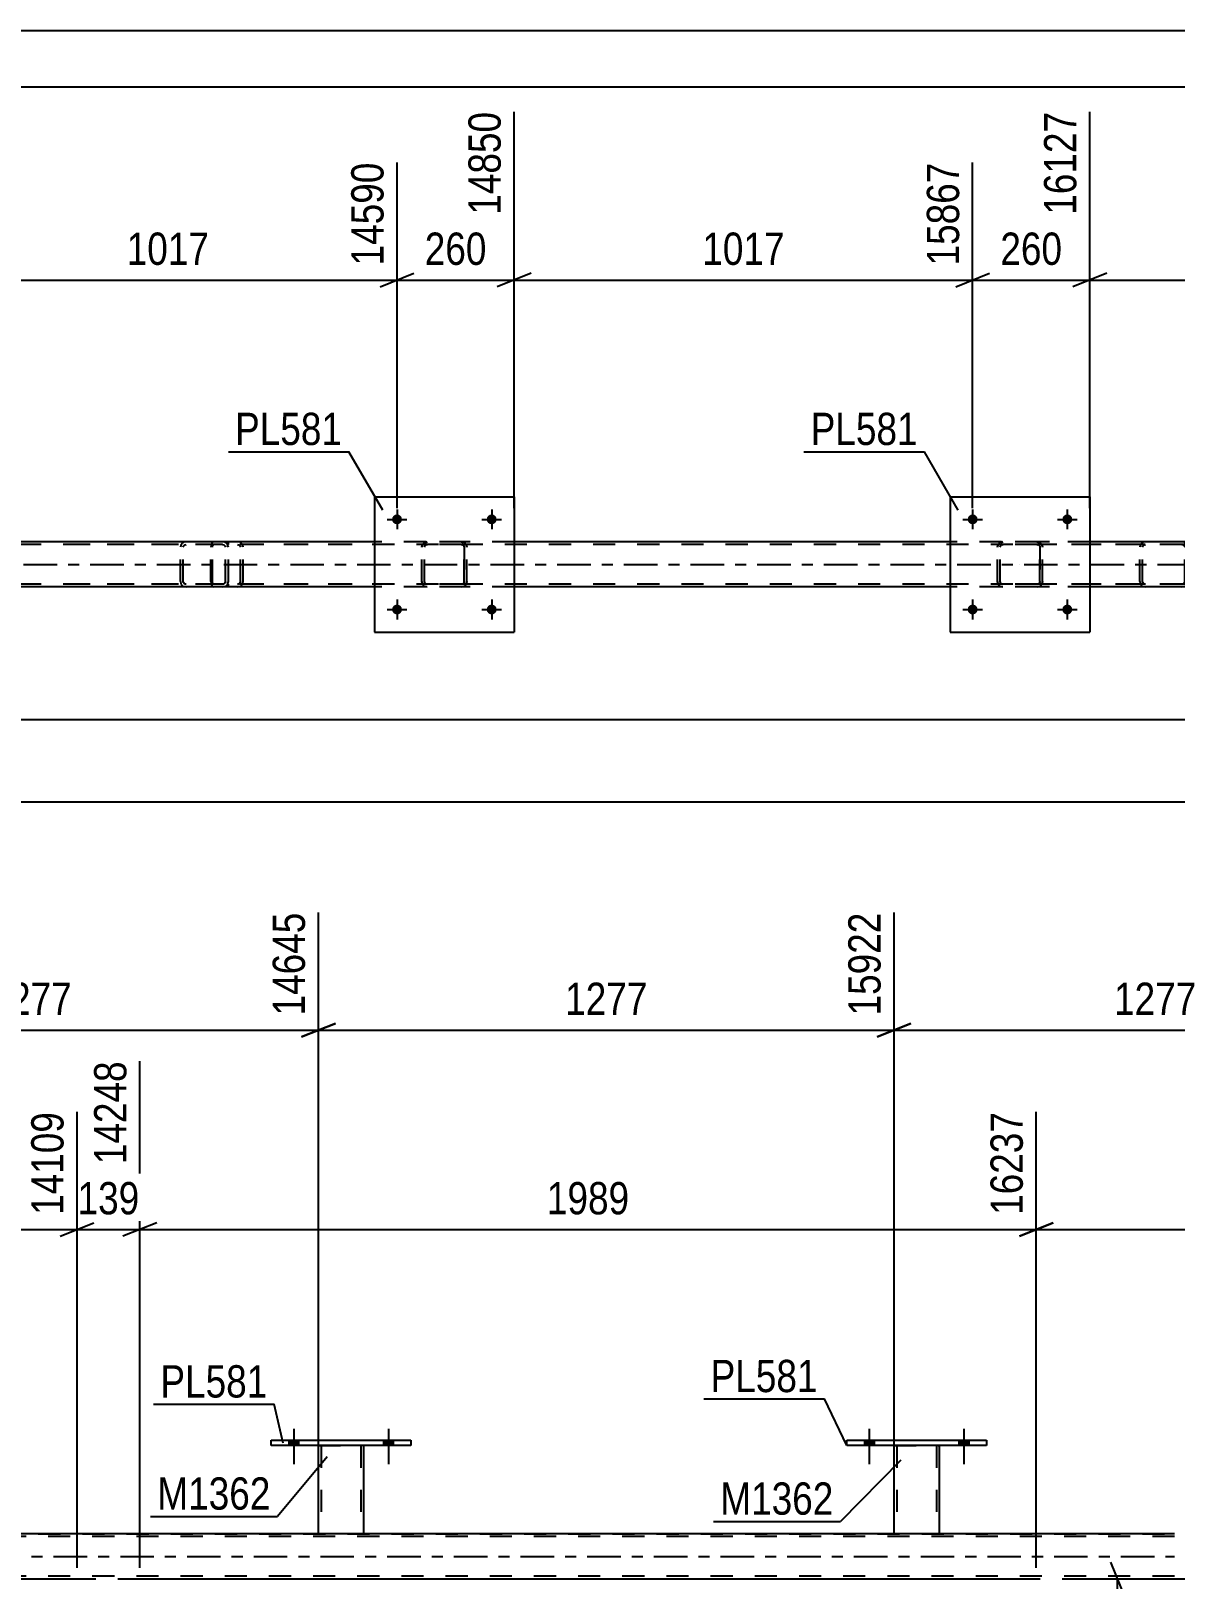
# Model space of a CAD drawing. Header units: millimetres. Extents: x 0 to 841, y 0 to 594.
# Drawn here: x 642.8 to 744.3, y 456.6 to 594 of the extents above; entities that cross this region are included whole.
import ezdxf

# ---------------------------------------------------------------- set-up
doc = ezdxf.new("R2010")
doc.units = ezdxf.units.MM
doc.linetypes.add('DXK_LINE_DOT2', pattern=[3.9198, 1.9599, -1.9599])
doc.linetypes.add('DXK_LINE_DOT3', pattern=[5.9187, 2.979, -0.9799, 0.9799, -0.9799])
doc.styles.add('Arial Narrow', font='ARIALN.TTF', dxfattribs={"height": 0.2})

# ---------------------------------------------------------------- blocks, each defined once
blk = doc.blocks.new('Unknown-248143587-1133')
at = {"color": 5, "linetype": 'Continuous'}
for p, q in [((841, 594), (0, 594)), ((836, 589), (5, 589))]:
    blk.add_line(p, q, dxfattribs=at)
blk = doc.blocks.new('Part-248143587-7575 - 5137')
at = {"color": 7, "linetype": 'DXK_LINE_DOT2'}
for p, q in [((728.56, 548.17), (728.6, 548.35)), ((728.6, 548.35), (728.56, 548.17)), ((728.8, 548.17), (728.82, 548.26)), ((728.82, 548.26), (728.87, 548.34)), ((728.86, 548.61), (729.04, 548.65)), ((729.04, 548.65), (728.86, 548.61)), ((728.87, 548.34), (728.95, 548.39)), ((728.95, 548.39), (729.04, 548.41)), ((732.08, 548.65), (729.04, 548.65)), ((732.08, 548.41), (729.04, 548.41)), ((732.08, 548.65), (732.27, 548.61)), ((732.27, 548.61), (732.08, 548.65)), ((732.08, 548.41), (732.18, 548.39)), ((732.18, 548.39), (732.25, 548.34)), ((732.25, 548.34), (732.31, 548.26)), ((732.31, 548.26), (732.32, 548.17)), ((732.53, 548.35), (732.56, 548.17)), ((732.56, 548.17), (732.53, 548.35)), ((728.56, 545.13), (728.56, 548.17)), ((728.56, 545.13), (728.56, 548.17)), ((728.8, 545.13), (728.8, 548.17)), ((728.8, 545.13), (728.8, 548.17)), ((732.32, 545.13), (732.32, 548.17)), ((732.32, 548.17), (732.32, 545.13)), ((732.56, 545.13), (732.56, 548.17)), ((732.56, 545.13), (732.56, 548.17)), ((728.6, 544.95), (728.56, 545.13)), ((728.56, 545.13), (728.6, 544.95)), ((728.82, 545.04), (728.8, 545.13)), ((728.87, 544.96), (728.82, 545.04)), ((729.04, 544.65), (728.86, 544.69)), ((728.86, 544.69), (729.04, 544.65)), ((728.95, 544.91), (728.87, 544.96)), ((729.04, 544.89), (728.95, 544.91)), ((732.08, 544.89), (729.04, 544.89)), ((732.08, 544.65), (729.04, 544.65)), ((732.18, 544.91), (732.08, 544.89)), ((732.27, 544.69), (732.08, 544.65)), ((732.08, 544.65), (732.27, 544.69)), ((732.25, 544.96), (732.18, 544.91)), ((732.31, 545.04), (732.25, 544.96)), ((732.32, 545.13), (732.31, 545.04)), ((732.56, 545.13), (732.53, 544.95)), ((732.53, 544.95), (732.56, 545.13))]:
    blk.add_line(p, q, dxfattribs=at)
at = {"color": 7, "linetype": 'DXK_LINE_DOT3'}
blk.add_line((730.56, 546.65), (730.56, 546.65), dxfattribs=at)
at = {"color": 7, "linetype": 'DXK_LINE_DOT2'}
for centre, start, end in [((729.04, 548.17), 112.5, 157.5), ((729.04, 548.17), 112.5, 157.5), ((732.08, 548.17), 22.5, 67.5), ((732.08, 548.17), 22.5, 67.5), ((729.04, 545.13), 202.5, 247.5), ((729.04, 545.13), 202.5, 247.5), ((732.08, 545.13), 292.5, 337.5), ((732.08, 545.13), 292.5, 337.5)]:
    blk.add_arc(centre, 0.48, start, end, dxfattribs=at)
blk = doc.blocks.new('Part-248143587-5163 - 5137')
at = {"color": 7, "linetype": 'DXK_LINE_DOT2'}
for p, q in [((753.44, 548.41), (91.7, 548.41)), ((685.68, 548.65), (673.28, 548.65)), ((736.76, 548.65), (724.36, 548.65)), ((753.44, 544.89), (91.7, 544.89)), ((685.68, 544.65), (673.28, 544.65)), ((736.76, 544.65), (724.36, 544.65))]:
    blk.add_line(p, q, dxfattribs=at)
at = {"color": 2, "linetype": 'Continuous'}
for p, q in [((673.28, 548.65), (634.6, 548.65)), ((724.36, 548.65), (685.68, 548.65)), ((753.44, 548.65), (736.76, 548.65)), ((673.28, 544.65), (634.6, 544.65)), ((724.36, 544.65), (685.68, 544.65)), ((753.44, 544.65), (736.76, 544.65))]:
    blk.add_line(p, q, dxfattribs=at)
at = {"color": 7, "linetype": 'DXK_LINE_DOT3'}
blk.add_line((91.7, 546.65), (753.44, 546.65), dxfattribs=at)
blk = doc.blocks.new('Part-248143587-7574 - 5137')
at = {"color": 2, "linetype": 'Continuous'}
for p, q in [((673.28, 552.65), (673.28, 540.65)), ((673.28, 552.65), (685.68, 552.65)), ((685.68, 552.65), (685.68, 540.65)), ((673.28, 540.65), (685.68, 540.65))]:
    blk.add_line(p, q, dxfattribs=at)
blk = doc.blocks.new('Part-248143587-5208 - 5137')
at = {"color": 7, "linetype": 'DXK_LINE_DOT2'}
for p, q in [((658.78, 548.36), (658.76, 548.17)), ((658.84, 548.51), (658.78, 548.36)), ((658.93, 548.62), (658.84, 548.51)), ((658.9, 548.17), (658.91, 548.26)), ((658.91, 548.26), (658.94, 548.34)), ((659.03, 548.65), (658.93, 548.62)), ((658.94, 548.34), (658.98, 548.39)), ((658.98, 548.39), (659.03, 548.41)), ((671.31, 548.65), (659.03, 548.65)), ((671.31, 548.41), (659.03, 548.41)), ((660.31, 548.41), (660.31, 548.65)), ((661.32, 548.62), (661.12, 548.65)), ((661.12, 548.41), (661.22, 548.39)), ((661.22, 548.39), (661.3, 548.34)), ((661.3, 548.34), (661.36, 548.26)), ((661.36, 548.26), (661.38, 548.17)), ((661.59, 548.34), (661.59, 548.36)), ((661.63, 548.17), (661.59, 548.34)), ((658.76, 545.13), (658.76, 548.17)), ((658.9, 545.13), (658.9, 548.17)), ((661.38, 545.13), (661.38, 548.17)), ((661.63, 545.13), (661.63, 548.17)), ((658.76, 545.13), (658.78, 544.95)), ((658.78, 544.95), (658.84, 544.79)), ((658.84, 544.79), (658.93, 544.69)), ((658.91, 545.04), (658.9, 545.13)), ((658.94, 544.96), (658.91, 545.04)), ((658.93, 544.69), (659.03, 544.65)), ((658.98, 544.91), (658.94, 544.96)), ((659.03, 544.89), (658.98, 544.91)), ((671.31, 544.89), (659.03, 544.89)), ((671.31, 544.65), (659.03, 544.65)), ((660.31, 544.65), (660.31, 544.89)), ((661.22, 544.91), (661.12, 544.89)), ((661.12, 544.65), (661.32, 544.69)), ((661.3, 544.96), (661.22, 544.91)), ((661.36, 545.04), (661.3, 544.96)), ((661.38, 545.13), (661.36, 545.04)), ((661.59, 544.95), (661.63, 545.13))]:
    blk.add_line(p, q, dxfattribs=at)
for centre, start, end in [((661.14, 548.16), 23.8494, 68.8059), ((661.14, 545.15), 291.1941, 336.1506)]:
    blk.add_arc(centre, 0.492, start, end, dxfattribs=at)
blk = doc.blocks.new('Part-248143587-5213 - 5137')
at = {"color": 7, "linetype": 'DXK_LINE_DOT2'}
for p, q in [((744.93, 548.65), (729.8, 548.65)), ((744.93, 548.41), (729.8, 548.41)), ((741.22, 548.34), (741.19, 548.17)), ((741.23, 548.36), (741.22, 548.34)), ((741.44, 548.17), (741.46, 548.26)), ((741.46, 548.26), (741.52, 548.34)), ((741.7, 548.65), (741.5, 548.62)), ((741.52, 548.34), (741.6, 548.39)), ((741.6, 548.39), (741.7, 548.41)), ((745.13, 548.62), (744.93, 548.65)), ((744.93, 548.41), (745.03, 548.39)), ((745.03, 548.39), (745.11, 548.34)), ((745.11, 548.34), (745.17, 548.26)), ((745.17, 548.26), (745.19, 548.17)), ((745.41, 548.34), (745.4, 548.36)), ((745.44, 548.17), (745.41, 548.34)), ((741.19, 545.13), (741.19, 548.17)), ((741.44, 545.13), (741.44, 548.17)), ((745.19, 545.13), (745.19, 548.17)), ((745.44, 545.13), (745.44, 548.17)), ((744.93, 544.89), (729.8, 544.89)), ((744.93, 544.65), (729.8, 544.65)), ((741.19, 545.13), (741.23, 544.95)), ((741.46, 545.04), (741.44, 545.13)), ((741.52, 544.96), (741.46, 545.04)), ((741.5, 544.69), (741.7, 544.65)), ((741.6, 544.91), (741.52, 544.96)), ((741.7, 544.89), (741.6, 544.91)), ((745.03, 544.91), (744.93, 544.89)), ((744.93, 544.65), (745.13, 544.69)), ((745.11, 544.96), (745.03, 544.91)), ((745.17, 545.04), (745.11, 544.96)), ((745.19, 545.13), (745.17, 545.04)), ((745.4, 544.95), (745.44, 545.13))]:
    blk.add_line(p, q, dxfattribs=at)
for centre, start, end in [((741.68, 548.15), 110.7583, 155.68), ((744.95, 548.15), 24.32, 69.2417), ((741.68, 545.15), 204.32, 249.2417), ((744.95, 545.15), 290.7583, 335.68)]:
    blk.add_arc(centre, 0.496, start, end, dxfattribs=at)
blk = doc.blocks.new('Part-248143587-5220 - 5137')
at = {"color": 7, "linetype": 'DXK_LINE_DOT2'}
for p, q in [((659.8, 548.65), (644.66, 548.65)), ((659.8, 548.41), (644.66, 548.41)), ((656.09, 548.34), (656.05, 548.17)), ((656.09, 548.36), (656.09, 548.34)), ((656.31, 548.17), (656.33, 548.26)), ((656.33, 548.26), (656.38, 548.34)), ((656.56, 548.65), (656.37, 548.62)), ((656.38, 548.34), (656.47, 548.39)), ((656.47, 548.39), (656.56, 548.41)), ((659.99, 548.62), (659.8, 548.65)), ((659.8, 548.41), (659.9, 548.39)), ((659.9, 548.39), (659.98, 548.34)), ((659.98, 548.34), (660.03, 548.26)), ((660.03, 548.26), (660.05, 548.17)), ((660.27, 548.34), (660.27, 548.36)), ((660.31, 548.17), (660.27, 548.34)), ((656.05, 545.13), (656.05, 548.17)), ((656.31, 545.13), (656.31, 548.17)), ((660.05, 545.13), (660.05, 548.17)), ((660.31, 545.13), (660.31, 548.17)), ((659.8, 544.89), (644.66, 544.89)), ((659.8, 544.65), (644.66, 544.65)), ((656.05, 545.13), (656.09, 544.95)), ((656.33, 545.04), (656.31, 545.13)), ((656.38, 544.96), (656.33, 545.04)), ((656.37, 544.69), (656.56, 544.65)), ((656.47, 544.91), (656.38, 544.96)), ((656.56, 544.89), (656.47, 544.91)), ((659.9, 544.91), (659.8, 544.89)), ((659.8, 544.65), (659.99, 544.69)), ((659.98, 544.96), (659.9, 544.91)), ((660.03, 545.04), (659.98, 544.96)), ((660.05, 545.13), (660.03, 545.04)), ((660.27, 544.95), (660.31, 545.13))]:
    blk.add_line(p, q, dxfattribs=at)
for centre, start, end in [((656.54, 548.15), 110.7583, 155.68), ((659.82, 548.15), 24.32, 69.2417), ((656.54, 545.15), 204.32, 249.2417), ((659.82, 545.15), 290.7583, 335.68)]:
    blk.add_arc(centre, 0.496, start, end, dxfattribs=at)
blk = doc.blocks.new('Part-248143587-7573 - 5137')
at = {"color": 7, "linetype": 'DXK_LINE_DOT2'}
for p, q in [((677.48, 548.17), (677.52, 548.35)), ((677.52, 548.35), (677.48, 548.17)), ((677.72, 548.17), (677.74, 548.26)), ((677.74, 548.26), (677.79, 548.34)), ((677.78, 548.61), (677.96, 548.65)), ((677.96, 548.65), (677.78, 548.61)), ((677.79, 548.34), (677.87, 548.39)), ((677.87, 548.39), (677.96, 548.41)), ((681, 548.65), (677.96, 548.65)), ((681, 548.41), (677.96, 548.41)), ((681, 548.65), (681.19, 548.61)), ((681.19, 548.61), (681, 548.65)), ((681, 548.41), (681.1, 548.39)), ((681.1, 548.39), (681.17, 548.34)), ((681.17, 548.34), (681.22, 548.26)), ((681.22, 548.26), (681.24, 548.17)), ((681.45, 548.35), (681.48, 548.17)), ((681.48, 548.17), (681.45, 548.35)), ((677.48, 545.13), (677.48, 548.17)), ((677.48, 545.13), (677.48, 548.17)), ((677.72, 545.13), (677.72, 548.17)), ((677.72, 545.13), (677.72, 548.17)), ((681.24, 545.13), (681.24, 548.17)), ((681.24, 548.17), (681.24, 545.13)), ((681.48, 545.13), (681.48, 548.17)), ((681.48, 545.13), (681.48, 548.17)), ((677.52, 544.95), (677.48, 545.13)), ((677.48, 545.13), (677.52, 544.95)), ((677.74, 545.04), (677.72, 545.13)), ((677.79, 544.96), (677.74, 545.04)), ((677.96, 544.65), (677.78, 544.69)), ((677.78, 544.69), (677.96, 544.65)), ((677.87, 544.91), (677.79, 544.96)), ((677.96, 544.89), (677.87, 544.91)), ((681, 544.89), (677.96, 544.89)), ((681, 544.65), (677.96, 544.65)), ((681.1, 544.91), (681, 544.89)), ((681.19, 544.69), (681, 544.65)), ((681, 544.65), (681.19, 544.69)), ((681.17, 544.96), (681.1, 544.91)), ((681.22, 545.04), (681.17, 544.96)), ((681.24, 545.13), (681.22, 545.04)), ((681.48, 545.13), (681.45, 544.95)), ((681.45, 544.95), (681.48, 545.13))]:
    blk.add_line(p, q, dxfattribs=at)
at = {"color": 7, "linetype": 'DXK_LINE_DOT3'}
blk.add_line((679.48, 546.65), (679.48, 546.65), dxfattribs=at)
at = {"color": 7, "linetype": 'DXK_LINE_DOT2'}
for centre, start, end in [((677.96, 548.17), 112.5, 157.5), ((677.96, 548.17), 112.5, 157.5), ((681, 548.17), 22.5, 67.5), ((681, 548.17), 22.5, 67.5), ((677.96, 545.13), 202.5, 247.5), ((677.96, 545.13), 202.5, 247.5), ((681, 545.13), 292.5, 337.5), ((681, 545.13), 292.5, 337.5)]:
    blk.add_arc(centre, 0.48, start, end, dxfattribs=at)
blk = doc.blocks.new('Part-248143587-7576 - 5137')
at = {"color": 2, "linetype": 'Continuous'}
for p, q in [((724.36, 552.65), (724.36, 540.65)), ((724.36, 552.65), (736.76, 552.65)), ((736.76, 552.65), (736.76, 540.65)), ((724.36, 540.65), (736.76, 540.65))]:
    blk.add_line(p, q, dxfattribs=at)
blk = doc.blocks.new('Bolt-248143587-7602 - 5137')
at = {"linetype": 'Continuous'}
for points in [[(675.72, 542.65, -1), (674.84, 542.65, -1)], [(684.12, 542.65, -1), (683.24, 542.65, -1)]]:
    blk.add_hatch(color=1, dxfattribs=at).paths.add_polyline_path(points)
at = {"color": 1, "linetype": 'Continuous'}
for p, q in [((675.28, 543.53), (675.28, 541.77)), ((683.68, 543.53), (683.68, 541.77)), ((674.4, 542.65), (676.16, 542.65)), ((682.8, 542.65), (684.56, 542.65))]:
    blk.add_line(p, q, dxfattribs=at)
blk = doc.blocks.new('Bolt-248143587-7603 - 5137')
at = {"linetype": 'Continuous'}
for points in [[(675.72, 550.65, -1), (674.84, 550.65, -1)], [(684.12, 550.65, -1), (683.24, 550.65, -1)]]:
    blk.add_hatch(color=1, dxfattribs=at).paths.add_polyline_path(points)
at = {"color": 1, "linetype": 'Continuous'}
for p, q in [((675.28, 551.53), (675.28, 549.77)), ((683.68, 551.53), (683.68, 549.77)), ((674.4, 550.65), (676.16, 550.65)), ((682.8, 550.65), (684.56, 550.65))]:
    blk.add_line(p, q, dxfattribs=at)
blk = doc.blocks.new('Bolt-248143587-7604 - 5137')
at = {"linetype": 'Continuous'}
for points in [[(726.8, 542.65, -1), (725.92, 542.65, -1)], [(735.2, 542.65, -1), (734.32, 542.65, -1)]]:
    blk.add_hatch(color=1, dxfattribs=at).paths.add_polyline_path(points)
at = {"color": 1, "linetype": 'Continuous'}
for p, q in [((726.36, 543.53), (726.36, 541.77)), ((734.76, 543.53), (734.76, 541.77)), ((725.48, 542.65), (727.24, 542.65)), ((733.88, 542.65), (735.64, 542.65))]:
    blk.add_line(p, q, dxfattribs=at)
blk = doc.blocks.new('Bolt-248143587-7605 - 5137')
at = {"linetype": 'Continuous'}
for points in [[(726.8, 550.65, -1), (725.92, 550.65, -1)], [(735.2, 550.65, -1), (734.32, 550.65, -1)]]:
    blk.add_hatch(color=1, dxfattribs=at).paths.add_polyline_path(points)
at = {"color": 1, "linetype": 'Continuous'}
for p, q in [((726.36, 551.53), (726.36, 549.77)), ((734.76, 551.53), (734.76, 549.77)), ((725.48, 550.65), (727.24, 550.65)), ((733.88, 550.65), (735.64, 550.65))]:
    blk.add_line(p, q, dxfattribs=at)
blk = doc.blocks.new('Bolt-248143587-7972 - 3863')
at = {"linetype": 'Continuous'}
for points in [[(665.67, 468.44), (666.55, 468.44), (666.55, 468.92), (665.67, 468.92)], [(674.07, 468.44), (674.95, 468.44), (674.95, 468.92), (674.07, 468.92)]]:
    blk.add_hatch(color=1, dxfattribs=at).paths.add_polyline_path(points)
at = {"color": 1, "linetype": 'Continuous'}
for p, q in [((666.11, 469.92), (666.11, 466.8)), ((674.51, 469.92), (674.51, 466.8)), ((665.67, 468.92), (665.67, 468.44)), ((666.55, 468.92), (666.55, 468.44)), ((674.07, 468.92), (674.07, 468.44)), ((674.95, 468.92), (674.95, 468.44))]:
    blk.add_line(p, q, dxfattribs=at)
blk = doc.blocks.new('Part-248143587-7944 - 3863')
at = {"color": 2, "linetype": 'Continuous'}
for p, q in [((664.11, 468.44), (664.11, 468.92)), ((664.11, 468.92), (676.51, 468.92)), ((676.51, 468.92), (676.51, 468.44)), ((676.51, 468.44), (664.11, 468.44))]:
    blk.add_line(p, q, dxfattribs=at)
blk = doc.blocks.new('Part-248143587-7946 - 3863')
at = {"color": 2, "linetype": 'Continuous'}
for p, q in [((715.19, 468.44), (715.19, 468.92)), ((715.19, 468.92), (727.59, 468.92)), ((727.59, 468.92), (727.59, 468.44)), ((727.59, 468.44), (715.19, 468.44))]:
    blk.add_line(p, q, dxfattribs=at)
blk = doc.blocks.new('Bolt-248143587-7974 - 3863')
at = {"linetype": 'Continuous'}
for points in [[(716.75, 468.44), (717.63, 468.44), (717.63, 468.92), (716.75, 468.92)], [(725.15, 468.44), (726.03, 468.44), (726.03, 468.92), (725.15, 468.92)]]:
    blk.add_hatch(color=1, dxfattribs=at).paths.add_polyline_path(points)
at = {"color": 1, "linetype": 'Continuous'}
for p, q in [((717.19, 469.92), (717.19, 466.8)), ((725.59, 469.92), (725.59, 466.8)), ((716.75, 468.92), (716.75, 468.44)), ((717.63, 468.92), (717.63, 468.44)), ((725.15, 468.92), (725.15, 468.44)), ((726.03, 468.92), (726.03, 468.44))]:
    blk.add_line(p, q, dxfattribs=at)
blk = doc.blocks.new('Part-248143587-4066 - 3863')
at = {"color": 7, "linetype": 'DXK_LINE_DOT2'}
for p, q in [((744.27, 460.36), (82.53, 460.36)), ((106.43, 460.6), (744.27, 460.6)), ((672.31, 460.6), (668.31, 460.6)), ((723.39, 460.6), (719.39, 460.6)), ((744.27, 456.84), (82.53, 456.84)), ((652.46, 456.6), (646.88, 456.6)), ((736.27, 456.6), (732.01, 456.6))]:
    blk.add_line(p, q, dxfattribs=at)
at = {"color": 2, "linetype": 'Continuous'}
for p, q in [((668.31, 460.6), (621.23, 460.6)), ((719.39, 460.6), (672.31, 460.6)), ((744.27, 460.6), (723.39, 460.6)), ((646.88, 456.6), (567.32, 456.6)), ((732.01, 456.6), (652.46, 456.6)), ((744.27, 456.6), (736.27, 456.6))]:
    blk.add_line(p, q, dxfattribs=at)
at = {"color": 7, "linetype": 'DXK_LINE_DOT3'}
blk.add_line((82.53, 458.6), (744.27, 458.6), dxfattribs=at)
blk = doc.blocks.new('Bolt-248143587-7973 - 3863')
at = {"linetype": 'Continuous'}
for points in [[(665.67, 468.44), (666.55, 468.44), (666.55, 468.92), (665.67, 468.92)], [(674.07, 468.44), (674.95, 468.44), (674.95, 468.92), (674.07, 468.92)]]:
    blk.add_hatch(color=1, dxfattribs=at).paths.add_polyline_path(points)
at = {"color": 1, "linetype": 'Continuous'}
for p, q in [((666.11, 469.92), (666.11, 466.8)), ((674.51, 469.92), (674.51, 466.8)), ((665.67, 468.92), (665.67, 468.44)), ((666.55, 468.92), (666.55, 468.44)), ((674.07, 468.92), (674.07, 468.44)), ((674.95, 468.92), (674.95, 468.44))]:
    blk.add_line(p, q, dxfattribs=at)
blk = doc.blocks.new('Part-248143587-7943 - 3863')
at = {"color": 2, "linetype": 'Continuous'}
for p, q in [((668.31, 460.6), (668.31, 468.44)), ((672.31, 468.44), (672.31, 460.6)), ((672.27, 460.6), (668.31, 460.6)), ((672.31, 460.6), (672.27, 460.6))]:
    blk.add_line(p, q, dxfattribs=at)
at = {"color": 7, "linetype": 'DXK_LINE_DOT2'}
for p, q in [((668.31, 468.44), (672.31, 468.44)), ((668.31, 468.44), (668.31, 468.44)), ((668.31, 468.44), (668.31, 468.44)), ((668.55, 468.44), (668.55, 460.6)), ((672.07, 468.44), (672.07, 460.6)), ((672.31, 468.44), (672.31, 468.44)), ((672.31, 468.44), (672.31, 468.44)), ((672.05, 460.6), (672.07, 460.6))]:
    blk.add_line(p, q, dxfattribs=at)
blk = doc.blocks.new('Part-248143587-7945 - 3863')
at = {"color": 2, "linetype": 'Continuous'}
for p, q in [((719.39, 460.6), (719.39, 468.44)), ((723.39, 468.44), (723.39, 460.6)), ((723.36, 460.6), (719.39, 460.6)), ((723.39, 460.6), (723.36, 460.6))]:
    blk.add_line(p, q, dxfattribs=at)
at = {"color": 7, "linetype": 'DXK_LINE_DOT2'}
for p, q in [((719.39, 468.44), (723.39, 468.44)), ((719.39, 468.44), (719.39, 468.44)), ((719.39, 468.44), (719.39, 468.44)), ((719.63, 468.44), (719.63, 460.6)), ((723.15, 468.44), (723.15, 460.6)), ((723.39, 468.44), (723.39, 468.44)), ((723.39, 468.44), (723.39, 468.44)), ((723.13, 460.6), (723.15, 460.6))]:
    blk.add_line(p, q, dxfattribs=at)
blk = doc.blocks.new('Bolt-248143587-7975 - 3863')
at = {"linetype": 'Continuous'}
for points in [[(716.75, 468.44), (717.63, 468.44), (717.63, 468.92), (716.75, 468.92)], [(725.15, 468.44), (726.03, 468.44), (726.03, 468.92), (725.15, 468.92)]]:
    blk.add_hatch(color=1, dxfattribs=at).paths.add_polyline_path(points)
at = {"color": 1, "linetype": 'Continuous'}
for p, q in [((717.19, 469.92), (717.19, 466.8)), ((725.59, 469.92), (725.59, 466.8)), ((716.75, 468.92), (716.75, 468.44)), ((717.63, 468.92), (717.63, 468.44)), ((725.15, 468.92), (725.15, 468.44)), ((726.03, 468.92), (726.03, 468.44))]:
    blk.add_line(p, q, dxfattribs=at)
blk = doc.blocks.new('StraightDimension-248143587-5276 - 5137')
at = {"color": 7, "linetype": 'Continuous'}
blk.add_line((91.7, 532.88), (790.56, 532.88), dxfattribs=at)
blk = doc.blocks.new('StraightDimension-248143587-10220 - 5137')
at = {"color": 7, "linetype": 'Continuous'}
blk.add_line((91.06, 525.57), (791.2, 525.57), dxfattribs=at)
blk = doc.blocks.new('StraightDimension-248143587-15461 - 5137')
at = {"color": 7, "linetype": 'Continuous'}
for p, q in [((736.76, 551.65), (736.76, 586.83)), ((763.54, 551.65), (763.54, 582.33)), ((738.26, 572.49), (735.26, 571.29)), ((736.76, 571.89), (763.54, 571.89)), ((762.04, 571.29), (765.04, 572.49))]:
    blk.add_line(p, q, dxfattribs=at)
at = {"color": 0}
blk.add_wipeout([(754.41, 572.64), (754.41, 576.84), (745.9, 576.84), (745.9, 572.64)], dxfattribs=at)
at = {"color": 3, "style": 'Arial Narrow'}
blk.add_text('1017', height=2.863, dxfattribs=at).set_placement((746.5, 573.24))
at = {"color": 0, "linetype": 'Continuous'}
blk.add_wipeout([(762.94, 582.93), (758.74, 582.93), (758.74, 572.59), (762.94, 572.59)], dxfattribs=at)
at = {"color": 3, "linetype": 'Continuous', "style": 'Arial Narrow'}
blk.add_text('17144', height=2.863, rotation=90.0002, dxfattribs=at).set_placement((762.34, 573.19))
blk = doc.blocks.new('StraightDimension-248143587-15462 - 5137')
at = {"color": 7, "linetype": 'Continuous'}
for p, q in [((736.76, 551.65), (736.76, 586.83)), ((726.36, 551.65), (726.36, 582.33)), ((724.86, 571.29), (727.86, 572.49)), ((726.36, 571.89), (736.76, 571.89)), ((738.26, 572.49), (735.26, 571.29))]:
    blk.add_line(p, q, dxfattribs=at)
at = {"color": 0}
blk.add_wipeout([(734.91, 572.64), (734.91, 576.84), (728.22, 576.84), (728.22, 572.64)], dxfattribs=at)
at = {"color": 3, "style": 'Arial Narrow'}
blk.add_text('260', height=2.863, dxfattribs=at).set_placement((728.82, 573.24))
at = {"color": 0, "linetype": 'Continuous'}
blk.add_wipeout([(736.16, 587.43), (731.96, 587.43), (731.96, 577.09), (736.16, 577.09)], dxfattribs=at)
at = {"color": 3, "linetype": 'Continuous', "style": 'Arial Narrow'}
blk.add_text('16127', height=2.863, rotation=90.0002, dxfattribs=at).set_placement((735.56, 577.69))
blk = doc.blocks.new('StraightDimension-248143587-15463 - 5137')
at = {"color": 7, "linetype": 'Continuous'}
for p, q in [((685.68, 551.65), (685.68, 586.83)), ((726.36, 551.65), (726.36, 582.33)), ((687.18, 572.49), (684.18, 571.29)), ((685.68, 571.89), (726.36, 571.89)), ((724.86, 571.29), (727.86, 572.49))]:
    blk.add_line(p, q, dxfattribs=at)
at = {"color": 0}
blk.add_wipeout([(710.28, 572.64), (710.28, 576.84), (701.77, 576.84), (701.77, 572.64)], dxfattribs=at)
at = {"color": 3, "style": 'Arial Narrow'}
blk.add_text('1017', height=2.863, dxfattribs=at).set_placement((702.37, 573.24))
at = {"color": 0, "linetype": 'Continuous'}
blk.add_wipeout([(725.76, 582.93), (721.56, 582.93), (721.56, 572.59), (725.76, 572.59)], dxfattribs=at)
at = {"color": 3, "linetype": 'Continuous', "style": 'Arial Narrow'}
blk.add_text('15867', height=2.863, rotation=90.0002, dxfattribs=at).set_placement((725.16, 573.19))
blk = doc.blocks.new('StraightDimension-248143587-15464 - 5137')
at = {"color": 7, "linetype": 'Continuous'}
for p, q in [((685.68, 551.65), (685.68, 586.83)), ((675.28, 551.65), (675.28, 582.33)), ((673.78, 571.29), (676.78, 572.49)), ((675.28, 571.89), (685.68, 571.89)), ((687.18, 572.49), (684.18, 571.29))]:
    blk.add_line(p, q, dxfattribs=at)
at = {"color": 0}
blk.add_wipeout([(683.83, 572.64), (683.83, 576.84), (677.14, 576.84), (677.14, 572.64)], dxfattribs=at)
at = {"color": 3, "style": 'Arial Narrow'}
blk.add_text('260', height=2.863, dxfattribs=at).set_placement((677.74, 573.24))
at = {"color": 0, "linetype": 'Continuous'}
blk.add_wipeout([(685.08, 587.43), (680.88, 587.43), (680.88, 577.09), (685.08, 577.09)], dxfattribs=at)
at = {"color": 3, "linetype": 'Continuous', "style": 'Arial Narrow'}
blk.add_text('14850', height=2.863, rotation=90.0002, dxfattribs=at).set_placement((684.48, 577.69))
blk = doc.blocks.new('StraightDimension-248143587-15465 - 5137')
at = {"color": 7, "linetype": 'Continuous'}
for p, q in [((634.6, 551.65), (634.6, 586.83)), ((675.28, 551.65), (675.28, 582.33)), ((636.1, 572.49), (633.1, 571.29)), ((634.6, 571.89), (675.28, 571.89)), ((673.78, 571.29), (676.78, 572.49))]:
    blk.add_line(p, q, dxfattribs=at)
at = {"color": 0}
blk.add_wipeout([(659.2, 572.64), (659.2, 576.84), (650.69, 576.84), (650.69, 572.64)], dxfattribs=at)
at = {"color": 3, "style": 'Arial Narrow'}
blk.add_text('1017', height=2.863, dxfattribs=at).set_placement((651.29, 573.24))
at = {"color": 0, "linetype": 'Continuous'}
blk.add_wipeout([(674.68, 582.93), (670.48, 582.93), (670.48, 572.59), (674.68, 572.59)], dxfattribs=at)
at = {"color": 3, "linetype": 'Continuous', "style": 'Arial Narrow'}
blk.add_text('14590', height=2.863, rotation=90.0002, dxfattribs=at).set_placement((674.08, 573.19))
blk = doc.blocks.new('StraightDimension-248143587-4570 - 3863')
at = {"color": 7, "linetype": 'Continuous'}
for p, q in [((652.46, 457.6), (652.46, 502.56)), ((732.01, 457.6), (732.01, 498.06)), ((653.96, 488.22), (650.96, 487.02)), ((730.51, 487.02), (733.51, 488.22)), ((652.46, 487.62), (732.01, 487.62))]:
    blk.add_line(p, q, dxfattribs=at)
at = {"color": 0}
blk.add_wipeout([(696.49, 488.37), (696.49, 492.57), (687.98, 492.57), (687.98, 488.37)], dxfattribs=at)
at = {"color": 3, "style": 'Arial Narrow'}
blk.add_text('1989', height=2.863, dxfattribs=at).set_placement((688.58, 488.97))
at = {"color": 0, "linetype": 'Continuous'}
blk.add_wipeout([(731.41, 498.66), (727.21, 498.66), (727.21, 488.32), (731.41, 488.32)], dxfattribs=at)
at = {"color": 3, "linetype": 'Continuous', "style": 'Arial Narrow'}
blk.add_text('16237', height=2.863, rotation=90.0002, dxfattribs=at).set_placement((730.81, 488.92))
blk = doc.blocks.new('StraightDimension-248143587-4182 - 3863')
at = {"color": 7, "linetype": 'Continuous'}
for p, q in [((739.83, 455.1), (738.63, 458.1)), ((756.7, 456.6), (736.38, 456.6)), ((739.23, 335.38), (739.23, 456.6)), ((738.63, 336.88), (739.83, 333.88)), ((746.31, 335.38), (736.38, 335.38))]:
    blk.add_line(p, q, dxfattribs=at)
at = {"color": 0}
blk.add_wipeout([(738.48, 400.25), (734.28, 400.25), (734.28, 391.73), (738.48, 391.73)], dxfattribs=at)
at = {"color": 3, "style": 'Arial Narrow'}
blk.add_text('3031', height=2.863, rotation=90.0002, dxfattribs=at).set_placement((737.88, 392.33))
blk = doc.blocks.new('StraightDimension-248143587-17628 - 3863')
at = {"color": 7, "linetype": 'Continuous'}
for p, q in [((617.23, 467.96), (617.23, 515.76)), ((668.31, 467.96), (668.31, 515.76)), ((618.73, 505.92), (615.73, 504.72)), ((666.81, 504.72), (669.81, 505.92)), ((617.23, 505.32), (668.31, 505.32))]:
    blk.add_line(p, q, dxfattribs=at)
at = {"color": 0}
blk.add_wipeout([(647.03, 506.07), (647.03, 510.27), (638.51, 510.27), (638.51, 506.07)], dxfattribs=at)
at = {"color": 3, "style": 'Arial Narrow'}
blk.add_text('1277', height=2.863, dxfattribs=at).set_placement((639.11, 506.67))
at = {"color": 0, "linetype": 'Continuous'}
blk.add_wipeout([(667.71, 516.36), (663.51, 516.36), (663.51, 506.02), (667.71, 506.02)], dxfattribs=at)
at = {"color": 3, "linetype": 'Continuous', "style": 'Arial Narrow'}
blk.add_text('14645', height=2.863, rotation=90.0002, dxfattribs=at).set_placement((667.11, 506.62))
blk = doc.blocks.new('StraightDimension-248143587-4557 - 3863')
at = {"color": 7, "linetype": 'Continuous'}
for p, q in [((732.01, 457.6), (732.01, 498.06)), ((790.56, 461.6), (790.56, 498.06)), ((733.51, 488.22), (730.51, 487.02)), ((789.06, 487.02), (792.06, 488.22)), ((732.01, 487.62), (790.56, 487.62))]:
    blk.add_line(p, q, dxfattribs=at)
at = {"color": 0}
blk.add_wipeout([(765.55, 488.37), (765.55, 492.57), (757.03, 492.57), (757.03, 488.37)], dxfattribs=at)
at = {"color": 3, "style": 'Arial Narrow'}
blk.add_text('1780', height=2.863, dxfattribs=at).set_placement((757.63, 488.97))
at = {"color": 0, "linetype": 'Continuous'}
blk.add_wipeout([(789.96, 498.66), (785.76, 498.66), (785.76, 488.32), (789.96, 488.32)], dxfattribs=at)
at = {"color": 3, "linetype": 'Continuous', "style": 'Arial Narrow'}
blk.add_text('18017', height=2.863, rotation=90.0002, dxfattribs=at).set_placement((789.36, 488.92))
blk = doc.blocks.new('StraightDimension-248143587-4590 - 3863')
at = {"color": 7, "linetype": 'Continuous'}
for p, q in [((652.46, 457.6), (652.46, 502.56)), ((646.88, 457.6), (646.88, 498.06)), ((645.38, 487.02), (648.38, 488.22)), ((653.96, 488.22), (650.96, 487.02)), ((646.88, 487.62), (652.46, 487.62))]:
    blk.add_line(p, q, dxfattribs=at)
at = {"color": 0}
blk.add_wipeout([(653.01, 488.37), (653.01, 492.57), (646.33, 492.57), (646.33, 488.37)], dxfattribs=at)
at = {"color": 3, "style": 'Arial Narrow'}
blk.add_text('139', height=2.863, dxfattribs=at).set_placement((646.93, 488.97))
at = {"color": 0, "linetype": 'Continuous'}
blk.add_wipeout([(651.86, 503.16), (647.66, 503.16), (647.66, 492.82), (651.86, 492.82)], dxfattribs=at)
at = {"color": 3, "linetype": 'Continuous', "style": 'Arial Narrow'}
blk.add_text('14248', height=2.863, rotation=90.0002, dxfattribs=at).set_placement((651.26, 493.42))
blk = doc.blocks.new('StraightDimension-248143587-4610 - 3863')
at = {"color": 7, "linetype": 'Continuous'}
for p, q in [((567.32, 457.6), (567.32, 502.56)), ((646.88, 457.6), (646.88, 498.06)), ((568.82, 488.22), (565.82, 487.02)), ((645.38, 487.02), (648.38, 488.22)), ((567.32, 487.62), (646.88, 487.62))]:
    blk.add_line(p, q, dxfattribs=at)
at = {"color": 0}
blk.add_wipeout([(611.36, 488.37), (611.36, 492.57), (602.84, 492.57), (602.84, 488.37)], dxfattribs=at)
at = {"color": 3, "style": 'Arial Narrow'}
blk.add_text('1989', height=2.863, dxfattribs=at).set_placement((603.44, 488.97))
at = {"color": 0, "linetype": 'Continuous'}
blk.add_wipeout([(646.28, 498.66), (642.08, 498.66), (642.08, 488.32), (646.28, 488.32)], dxfattribs=at)
at = {"color": 3, "linetype": 'Continuous', "style": 'Arial Narrow'}
blk.add_text('14109', height=2.863, rotation=90.0002, dxfattribs=at).set_placement((645.68, 488.92))
blk = doc.blocks.new('StraightDimension-248143587-17626 - 3863')
at = {"color": 7, "linetype": 'Continuous'}
for p, q in [((719.39, 467.96), (719.39, 515.76)), ((765.74, 467.96), (765.74, 515.76)), ((720.89, 505.92), (717.89, 504.72)), ((764.24, 504.72), (767.24, 505.92)), ((719.39, 505.32), (765.74, 505.32))]:
    blk.add_line(p, q, dxfattribs=at)
at = {"color": 0}
blk.add_wipeout([(746.82, 506.07), (746.82, 510.27), (738.31, 510.27), (738.31, 506.07)], dxfattribs=at)
at = {"color": 3, "style": 'Arial Narrow'}
blk.add_text('1277', height=2.863, dxfattribs=at).set_placement((738.91, 506.67))
at = {"color": 0, "linetype": 'Continuous'}
blk.add_wipeout([(765.14, 516.36), (760.94, 516.36), (760.94, 506.02), (765.14, 506.02)], dxfattribs=at)
at = {"color": 3, "linetype": 'Continuous', "style": 'Arial Narrow'}
blk.add_text('17199', height=2.863, rotation=90.0002, dxfattribs=at).set_placement((764.54, 506.62))
blk = doc.blocks.new('StraightDimension-248143587-17627 - 3863')
at = {"color": 7, "linetype": 'Continuous'}
for p, q in [((668.31, 467.96), (668.31, 515.76)), ((719.39, 467.96), (719.39, 515.76)), ((669.81, 505.92), (666.81, 504.72)), ((717.89, 504.72), (720.89, 505.92)), ((668.31, 505.32), (719.39, 505.32))]:
    blk.add_line(p, q, dxfattribs=at)
at = {"color": 0}
blk.add_wipeout([(698.11, 506.07), (698.11, 510.27), (689.6, 510.27), (689.6, 506.07)], dxfattribs=at)
at = {"color": 3, "style": 'Arial Narrow'}
blk.add_text('1277', height=2.863, dxfattribs=at).set_placement((690.2, 506.67))
at = {"color": 0, "linetype": 'Continuous'}
blk.add_wipeout([(718.79, 516.36), (714.59, 516.36), (714.59, 506.02), (718.79, 506.02)], dxfattribs=at)
at = {"color": 3, "linetype": 'Continuous', "style": 'Arial Narrow'}
blk.add_text('15922', height=2.863, rotation=90.0002, dxfattribs=at).set_placement((718.19, 506.62))
blk = doc.blocks.new('Mark-248143587-15913 - 5137')
at = {"color": 0}
blk.add_wipeout([(670.41, 557.25), (670.41, 560.25), (660.91, 560.25), (660.91, 557.25)], dxfattribs=at)
blk.add_wipeout([(670.41, 557.25), (670.41, 560.25), (660.91, 560.25), (660.91, 557.25)], dxfattribs=at)
at = {"color": 30, "linetype": 'Continuous'}
for p in [(660.31, 556.65), (674.01, 551.46)]:
    blk.add_line(p, (671.01, 556.65), dxfattribs=at)
at = {"color": 3, "style": 'Arial Narrow'}
blk.add_text('PL581', height=2.863, dxfattribs=at).set_placement((660.91, 557.25))
blk = doc.blocks.new('Mark-248143587-15916 - 5137')
at = {"color": 0}
blk.add_wipeout([(721.49, 557.25), (721.49, 560.25), (711.99, 560.25), (711.99, 557.25)], dxfattribs=at)
blk.add_wipeout([(721.49, 557.25), (721.49, 560.25), (711.99, 560.25), (711.99, 557.25)], dxfattribs=at)
at = {"color": 30, "linetype": 'Continuous'}
for p in [(711.39, 556.65), (725.09, 551.46)]:
    blk.add_line(p, (722.09, 556.65), dxfattribs=at)
at = {"color": 3, "style": 'Arial Narrow'}
blk.add_text('PL581', height=2.863, dxfattribs=at).set_placement((711.99, 557.25))
blk = doc.blocks.new('Mark-248143587-16065 - 3863')
at = {"color": 0}
blk.add_wipeout([(712.62, 473.19), (712.62, 476.19), (703.11, 476.19), (703.11, 473.19)], dxfattribs=at)
blk.add_wipeout([(712.62, 473.19), (712.62, 476.19), (703.11, 476.19), (703.11, 473.19)], dxfattribs=at)
at = {"color": 30, "linetype": 'Continuous'}
for p in [(702.51, 472.59), (715.19, 468.44)]:
    blk.add_line(p, (713.22, 472.59), dxfattribs=at)
at = {"color": 3, "style": 'Arial Narrow'}
blk.add_text('PL581', height=2.863, dxfattribs=at).set_placement((703.11, 473.19))
blk = doc.blocks.new('Mark-248143587-16056 - 3863')
at = {"color": 0}
blk.add_wipeout([(664.06, 462.76), (664.06, 465.76), (654.01, 465.76), (654.01, 462.76)], dxfattribs=at)
blk.add_wipeout([(664.06, 462.76), (664.06, 465.76), (654.01, 465.76), (654.01, 462.76)], dxfattribs=at)
at = {"color": 30, "linetype": 'Continuous'}
for p in [(669.07, 467.45), (653.41, 462.16)]:
    blk.add_line(p, (664.66, 462.16), dxfattribs=at)
at = {"color": 3, "style": 'Arial Narrow'}
blk.add_text('M1362', height=2.863, dxfattribs=at).set_placement((654.01, 462.76))
blk = doc.blocks.new('Mark-248143587-16059 - 3863')
at = {"color": 0}
blk.add_wipeout([(663.78, 472.71), (663.78, 475.71), (654.28, 475.71), (654.28, 472.71)], dxfattribs=at)
blk.add_wipeout([(663.78, 472.71), (663.78, 475.71), (654.28, 475.71), (654.28, 472.71)], dxfattribs=at)
at = {"color": 30, "linetype": 'Continuous'}
for p in [(653.68, 472.11), (665.17, 468.65)]:
    blk.add_line(p, (664.38, 472.11), dxfattribs=at)
at = {"color": 3, "style": 'Arial Narrow'}
blk.add_text('PL581', height=2.863, dxfattribs=at).set_placement((654.28, 472.71))
blk = doc.blocks.new('Mark-248143587-16062 - 3863')
at = {"color": 0}
blk.add_wipeout([(714.03, 462.31), (714.03, 465.31), (703.97, 465.31), (703.97, 462.31)], dxfattribs=at)
blk.add_wipeout([(714.03, 462.31), (714.03, 465.31), (703.97, 465.31), (703.97, 462.31)], dxfattribs=at)
at = {"color": 30, "linetype": 'Continuous'}
for p in [(720, 467.16), (703.37, 461.71)]:
    blk.add_line(p, (714.63, 461.71), dxfattribs=at)
at = {"color": 3, "style": 'Arial Narrow'}
blk.add_text('M1362', height=2.863, dxfattribs=at).set_placement((703.97, 462.31))

msp = doc.modelspace()

# ---------------------------------------------------------------- block references
for name in ['Unknown-248143587-1133', 'Part-248143587-7574 - 5137', 'Part-248143587-7576 - 5137', 'Bolt-248143587-7603 - 5137', 'Bolt-248143587-7605 - 5137', 'Part-248143587-5163 - 5137', 'Part-248143587-5220 - 5137', 'Part-248143587-5208 - 5137', 'Part-248143587-7573 - 5137', 'Part-248143587-7575 - 5137', 'Part-248143587-5213 - 5137', 'Bolt-248143587-7602 - 5137', 'Bolt-248143587-7604 - 5137', 'Bolt-248143587-7972 - 3863', 'Bolt-248143587-7973 - 3863', 'Bolt-248143587-7974 - 3863', 'Bolt-248143587-7975 - 3863', 'Part-248143587-7944 - 3863', 'Part-248143587-7946 - 3863', 'Part-248143587-7943 - 3863', 'Part-248143587-7945 - 3863', 'Part-248143587-4066 - 3863']:
    msp.add_blockref(name, (0, 0))

# ---------------------------------------------------------------- next in the draw order: block references
for name in ['StraightDimension-248143587-15461 - 5137', 'StraightDimension-248143587-5276 - 5137', 'StraightDimension-248143587-4570 - 3863', 'StraightDimension-248143587-4182 - 3863']:
    msp.add_blockref(name, (0, 0))

# ---------------------------------------------------------------- next in the draw order: block references
for name in ['StraightDimension-248143587-15462 - 5137', 'StraightDimension-248143587-10220 - 5137', 'StraightDimension-248143587-17628 - 3863', 'StraightDimension-248143587-4557 - 3863', 'Mark-248143587-16062 - 3863']:
    msp.add_blockref(name, (0, 0))

# ---------------------------------------------------------------- next in the draw order: block references
for name in ['StraightDimension-248143587-15463 - 5137', 'StraightDimension-248143587-17626 - 3863', 'StraightDimension-248143587-4590 - 3863']:
    msp.add_blockref(name, (0, 0))

# ---------------------------------------------------------------- next in the draw order: block references
for name in ['StraightDimension-248143587-15464 - 5137', 'Mark-248143587-15916 - 5137', 'StraightDimension-248143587-17627 - 3863', 'StraightDimension-248143587-4610 - 3863', 'Mark-248143587-16059 - 3863']:
    msp.add_blockref(name, (0, 0))

# ---------------------------------------------------------------- next in the draw order: block references
for name in ['StraightDimension-248143587-15465 - 5137', 'Mark-248143587-16065 - 3863', 'Mark-248143587-16056 - 3863']:
    msp.add_blockref(name, (0, 0))

# ---------------------------------------------------------------- next in the draw order: block references
msp.add_blockref('Mark-248143587-15913 - 5137', (0, 0))

doc.saveas('drawing.dxf')
